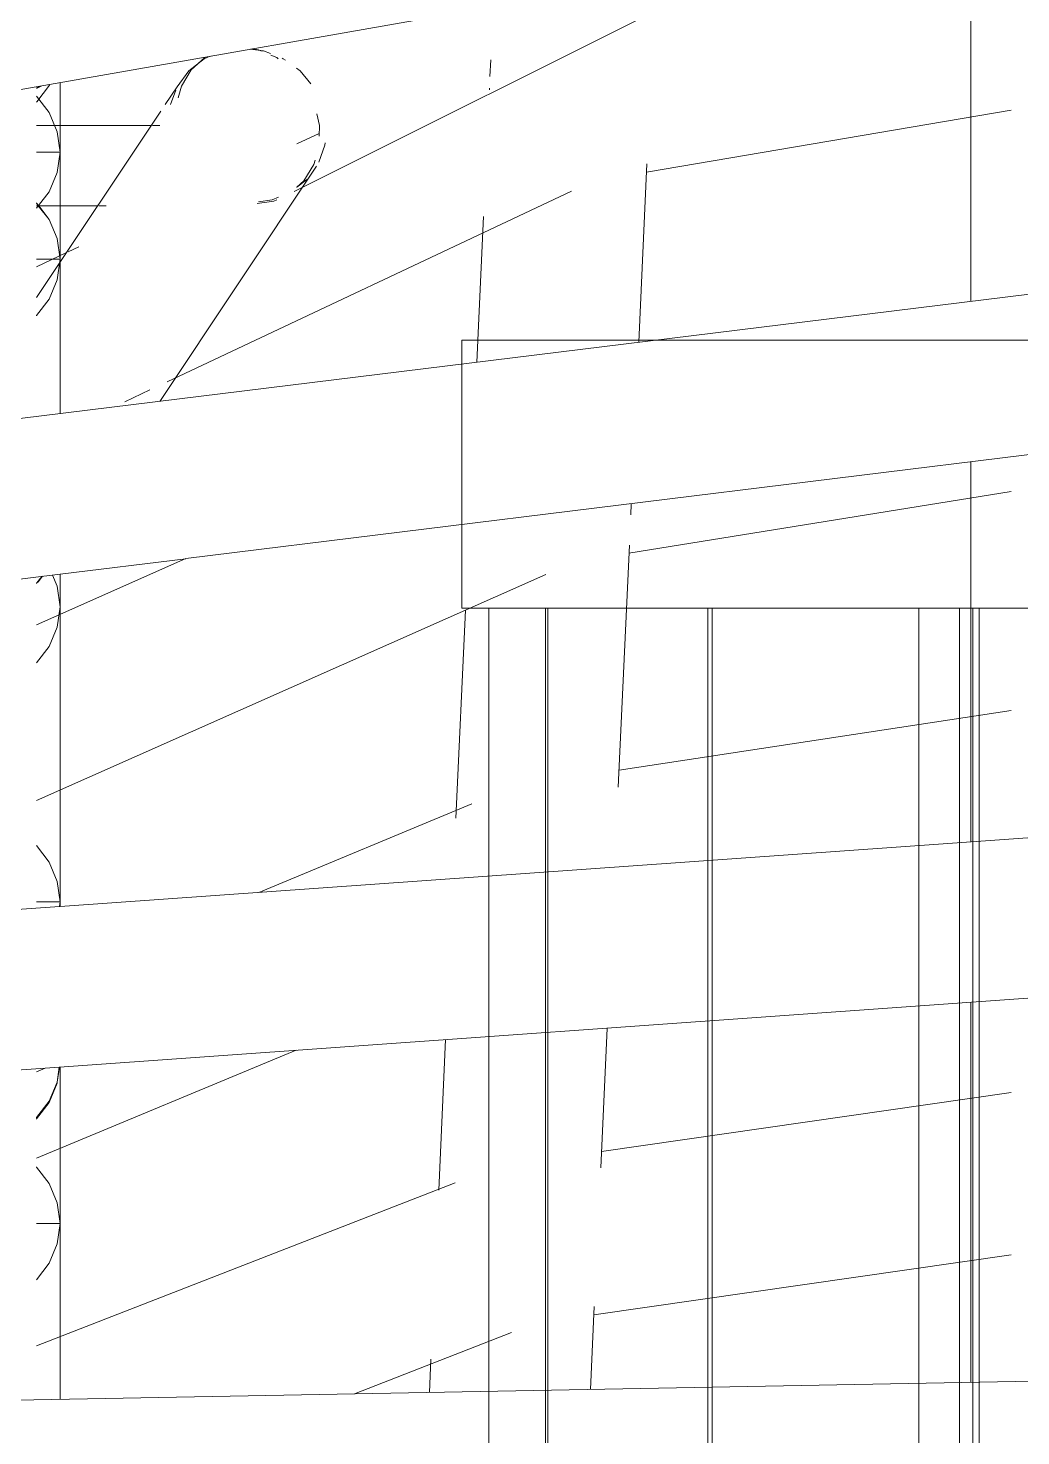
# Model space of a CAD drawing. Header units: millimetres. Extents: x 886808 to 1650903, y -1008069 to 230892.
# Drawn here: x 1015351.6 to 1015536.8, y -507451.7 to -507188.9 of the extents above; entities that cross this region are included whole.
import ezdxf
from ezdxf.xclip import XClip

# ---------------------------------------------------------------- set-up
doc = ezdxf.new("R2010")
doc.units = ezdxf.units.MM
doc.header["$XCLIPFRAME"] = 0
doc.layers.get('0').update_dxf_attribs({"lineweight": 0})
doc.layers.add('0.NETMANHNHAT-0.05', color=251, linetype='Continuous', lineweight=0)
doc.layers.add('A_Dim', color=8, linetype='Continuous', lineweight=5)

# ---------------------------------------------------------------- blocks, each defined once
blk = doc.blocks.new('A$C14C457CE')
for p, q in [((9389.39, 2779.75), (8875.8, 2870.02)), ((9115, 2827.98), (9115, 2757.27)), ((9241.31, 2777.79), (9155, 2820.95)), ((9204.76, 2799.24), (9204.61, 2802.35)), ((9242.95, 2802.28), (9243.36, 2802.57)), ((9243.36, 2802.57), (9243.57, 2802.65)), ((9244.27, 2802.56), (9244.56, 2802.79)), ((9244.56, 2802.79), (9245.63, 2803.25)), ((9245.75, 2803.52), (9247, 2804.01)), ((9247, 2804.01), (9247.5, 2804.06)), ((9247.5, 2804.06), (9247.94, 2804.25)), ((9247.55, 2804.08), (9249.52, 2804.33)), ((9247.94, 2804.25), (9249.08, 2804.41)), ((9257, 2803.02), (9258.07, 2802.57)), ((9257.78, 2802.88), (9257.98, 2802.79)), ((9257.98, 2802.79), (9260.52, 2800.46)), ((9258.07, 2802.57), (9260.99, 2800.29)), ((9238.18, 2797.9), (9240.19, 2800.29)), ((9240.19, 2800.29), (9240.89, 2800.79)), ((9260.52, 2800.46), (9262.35, 2797.43)), ((9260.99, 2800.29), (9263.15, 2797.31)), ((9204.87, 2796.78), (9204.86, 2797.07)), ((9262.35, 2797.43), (9262.96, 2795.24)), ((9265.36, 2793.99), (9263.15, 2797.31)), ((9263.37, 2796.71), (9264.36, 2793.99)), ((9285, 2798.1), (9285, 2785.11)), ((9286.94, 2797.61), (9286.88, 2797.77)), ((9289.33, 2794.51), (9286.94, 2797.61)), ((9288.39, 2797.5), (9289.39, 2797)), ((9289.39, 2797.1), (9288.71, 2797.45)), ((9287.01, 2792.49), (9289.39, 2795.55)), ((9289.39, 2794.46), (9289.33, 2794.51)), ((9175.55, 2781.37), (9107.5, 2792.98)), ((9236.58, 2790.11), (9237.06, 2792.26)), ((9289.39, 2757.95), (9266.18, 2792.77)), ((9285.51, 2788.93), (9287.01, 2792.49)), ((9236.62, 2788.11), (9236.58, 2790.11)), ((9266.38, 2790.11), (9267.77, 2790.11)), ((9267.95, 2790.11), (9289.39, 2790.11)), ((9285, 2785.11), (9285.51, 2788.93)), ((8875.8, 2786.79), (9371.71, 2725.59)), ((9235.58, 2786.39), (9235.54, 2786.88)), ((9236.72, 2783.25), (9235.58, 2786.39)), ((9240.8, 2786.65), (9236.61, 2788.62)), ((9237.65, 2782.79), (9237.41, 2783.63)), ((9285.51, 2781.29), (9285, 2785.11)), ((9285, 2785.11), (9285, 2775.11)), ((9285, 2785.11), (9289.39, 2785.11)), ((9177.01, 2749.62), (9175.48, 2782.91)), ((9266.4, 2738.59), (9237.13, 2782.49)), ((9239.48, 2779.76), (9237.65, 2782.79)), ((9287.01, 2777.73), (9285.51, 2781.29)), ((9239.01, 2779.94), (9238.95, 2780.03)), ((9240.8, 2778.55), (9239.01, 2779.94)), ((9240.8, 2778.55), (9239.48, 2779.76)), ((9240.83, 2778.51), (9240.8, 2778.55)), ((9265.02, 2742.23), (9189.56, 2777.81)), ((9245.39, 2776.21), (9244.24, 2776.69)), ((9245.11, 2775.97), (9244.54, 2776.24)), ((9248.22, 2775.52), (9245.11, 2775.97)), ((9247.98, 2775.87), (9245.39, 2776.21)), ((9289.01, 2775.17), (9287.01, 2777.73)), ((9289.01, 2775.17), (9289.39, 2775.6)), ((9289.05, 2775.11), (9289.39, 2775.6)), ((9289.39, 2775.6), (9289.39, 2775.66)), ((9207.21, 2745.89), (9205.96, 2773.12)), ((9276.38, 2775.11), (9277.77, 2775.11)), ((9277.95, 2775.11), (9289.39, 2775.11)), ((9285, 2775.11), (9285, 2765.8)), ((9287.01, 2772.57), (9288.97, 2775.11)), ((9287.01, 2772.57), (9289.05, 2775.11)), ((9289.01, 2775.11), (9289.01, 2775.17)), ((9289.05, 2775.11), (9289.01, 2775.17)), ((9289.39, 2774.67), (9289.05, 2775.11)), ((9285.51, 2768.97), (9287.01, 2772.53)), ((9287.01, 2772.53), (9287.01, 2772.57)), ((9285, 2765.11), (9285.51, 2768.97)), ((9283.51, 2766.51), (9281.48, 2767.46)), ((9289.39, 2763.73), (9283.77, 2766.39)), ((9285, 2765.8), (9285, 2765.11)), ((9285, 2736.29), (9285, 2765.11)), ((9285.51, 2761.25), (9285, 2765.11)), ((9285, 2765.11), (9286.47, 2765.11)), ((9289.39, 2765.11), (9286.47, 2765.11)), ((9287.01, 2757.69), (9285.51, 2761.25)), ((9287.01, 2757.65), (9287.01, 2757.69)), ((9289.39, 2754.62), (9287.01, 2757.65)), ((9289.39, 2754.56), (9289.39, 2754.62)), ((9272.89, 2738.51), (9268.22, 2740.71)), ((9085, 2731.01), (9261.51, 2709.22)), ((9115, 2727.3), (9115, 2656.33)), ((9107.5, 2721.78), (9178.82, 2710.26)), ((9178.49, 2717.39), (9178.39, 2719.48)), ((9180.83, 2666.54), (9178.75, 2711.76)), ((9261.51, 2709.22), (9289.39, 2696.85)), ((9261.55, 2709.21), (9285, 2706.32)), ((9194.31, 2706.23), (9289.39, 2664.05)), ((9285, 2706.32), (9285, 2700.23)), ((9285, 2706.32), (9328.14, 2701)), ((9285.51, 2704.06), (9286.39, 2706.15)), ((9289.01, 2704.94), (9288.3, 2705.92)), ((9289.31, 2704.7), (9288.38, 2705.91)), ((9289.39, 2704.64), (9289.01, 2704.94)), ((9289.39, 2704.59), (9289.39, 2704.64)), ((9285, 2700.23), (9285.51, 2704.06)), ((9211.12, 2660.79), (9209.34, 2699.57)), ((9285.51, 2696.4), (9285, 2700.23)), ((9285, 2700.23), (9285, 2698.8)), ((9285, 2698.8), (9285, 2666)), ((9287.01, 2692.84), (9285.51, 2696.4)), ((9289.39, 2689.77), (9287.01, 2692.84)), ((9180.68, 2669.7), (9107.5, 2680.87)), ((8875.8, 2673.33), (9285, 2644.25)), ((9285, 2666), (9285, 2645.11)), ((9247.9, 2646.89), (9208.16, 2663.44)), ((9287.01, 2652.55), (9289.39, 2655.63)), ((9285.51, 2648.96), (9287.01, 2652.55)), ((9285, 2645.11), (9285.51, 2648.96)), ((9285.11, 2644.25), (9285, 2645.11)), ((9285, 2645.11), (9285, 2644.25)), ((9285, 2645.11), (9289.39, 2645.11)), ((9285, 2644.25), (9285.11, 2644.25)), ((9285.11, 2644.25), (9371.71, 2638.09)), ((8875.8, 2643.39), (9285.11, 2614.3)), ((9115, 2626.39), (9115, 2555.42)), ((9184.1, 2595.45), (9182.9, 2621.56)), ((9214.32, 2591.3), (9213.03, 2619.42)), ((9289.39, 2597.26), (9240.91, 2617.44)), ((9285, 2599.08), (9285, 2614.31)), ((9285.51, 2611.48), (9285.11, 2614.3)), ((9285.11, 2614.3), (9285.14, 2614.3)), ((9285.51, 2611.48), (9285.14, 2614.3)), ((9285.14, 2614.3), (9389.53, 2606.88)), ((9289.39, 2613.43), (9287.76, 2614.11)), ((9287.01, 2607.92), (9285.51, 2611.48)), ((9285.51, 2611.27), (9285.51, 2611.48)), ((9287.01, 2607.69), (9285.51, 2611.27)), ((9183.96, 2598.54), (9107.5, 2609.54)), ((9289.39, 2604.86), (9287.01, 2607.92)), ((9287.01, 2607.65), (9287.01, 2607.69)), ((9289.39, 2604.62), (9287.01, 2607.65)), ((9289.39, 2604.82), (9289.39, 2604.86)), ((9289.39, 2604.56), (9289.39, 2604.62)), ((9285, 2585.11), (9285, 2599.08)), ((9287.01, 2592.55), (9289.39, 2595.63)), ((9289.39, 2595.63), (9289.39, 2595.66)), ((9289.39, 2562.22), (9211.23, 2592.68)), ((9285.51, 2588.96), (9287.01, 2592.55)), ((9285, 2585.11), (9285.51, 2588.96)), ((9285.51, 2581.26), (9285, 2585.11)), ((9285, 2563.93), (9285, 2585.11)), ((9285, 2585.11), (9289.39, 2585.11)), ((9287.01, 2577.67), (9285.51, 2581.26)), ((9185.36, 2568.03), (9107.5, 2579.23)), ((9289.39, 2574.59), (9287.01, 2577.67)), ((9289.39, 2574.56), (9289.39, 2574.59)), ((9186, 2554.09), (9185.29, 2569.61)), ((9230.07, 2553.27), (9200.74, 2564.7)), ((9285, 2552.24), (9285, 2563.93)), ((8875.8, 2559.89), (9389.39, 2550.29)), ((9216.06, 2553.53), (9215.77, 2559.76))]:
    blk.add_line(p, q)

msp = doc.modelspace()

# ---------------------------------------------------------------- linework, layer by layer
at = {"layer": '0.NETMANHNHAT-0.05', "transparency": 33554636}
for p, q in [((1015432.53, -507297.13), (1015432.53, -507247.13)), ((1015432.53, -507247.13), (1016607.53, -507247.13)), ((1015432.53, -507297.13), (1016607.53, -507297.13)), ((1015437.56, -507297.13), (1015437.56, -508197.13)), ((1015448.13, -508197.13), (1015448.13, -507297.13)), ((1015448.54, -507297.13), (1015448.54, -508197.13)), ((1015478.42, -508197.13), (1015478.42, -507297.13)), ((1015479.21, -507297.13), (1015479.21, -508197.13)), ((1015517.8, -508197.13), (1015517.8, -507297.13)), ((1015525.4, -507297.13), (1015525.4, -508197.13)), ((1015527.9, -508197.13), (1015527.9, -507297.13)), ((1015529.06, -507297.13), (1015529.06, -508197.13))]:
    msp.add_line(p, q, dxfattribs=at)

# ---------------------------------------------------------------- block references
at = {"layer": 'A_Dim', "transparency": 33554636}
ref = msp.add_blockref('A$C14C457CE', (1024642.53, -509997.13), dxfattribs=dict(at, xscale=-1))
XClip(ref).set_block_clipping_path([(7946.8262406772, -441.4141993674), (10608.649371153, 4022.528169149)])

doc.saveas('drawing.dxf')
